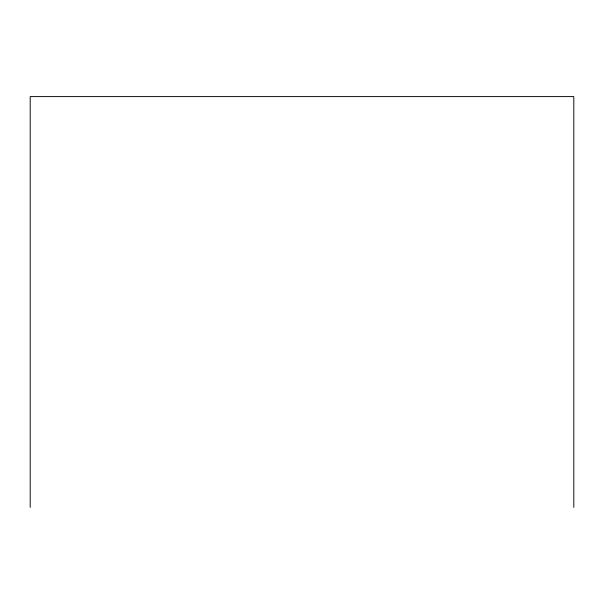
<?xml version="1.0" encoding="UTF-8"?>
<svg xmlns="http://www.w3.org/2000/svg" width="604" height="604" viewBox="0 0 604 604"><rect width="100%" height="100%" fill="white"/><g stroke="black" fill="none" stroke-linecap="round" stroke-linejoin="round"><path stroke-width="0.91" d="M573.8 507.405L573.8 96.595L30.2 96.595L30.2 507.405"/></g></svg>
